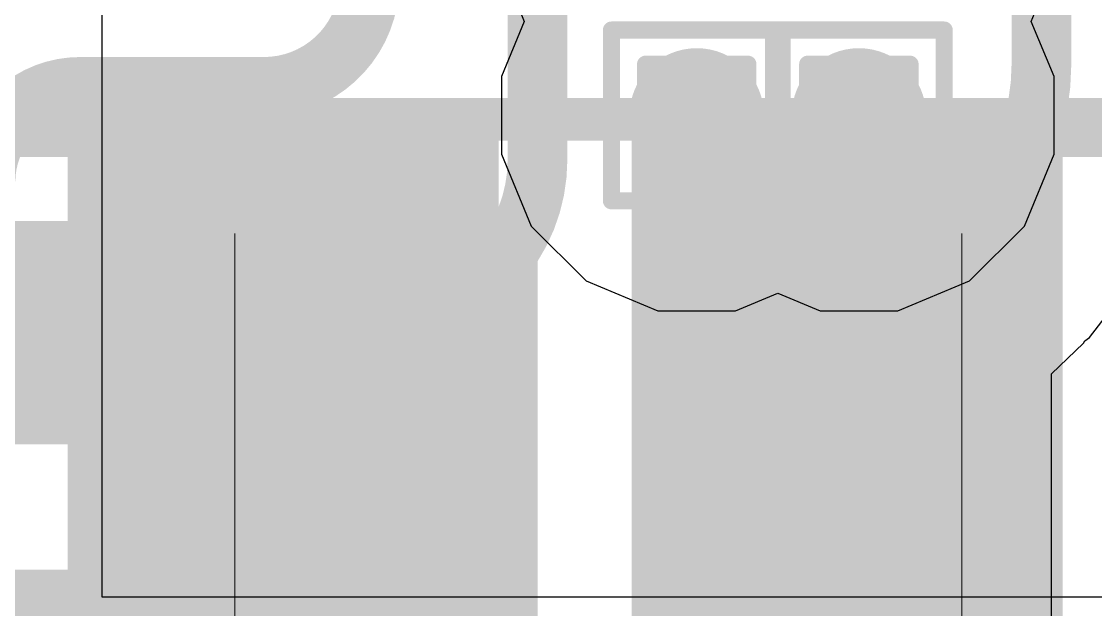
# Model space of a CAD drawing. Header units: inches. Extents: x -12 to 5357, y -8 to 5291.
# Drawn here: x 26.415 to 29.612, y 24.806 to 26.555 of the extents above; entities that cross this region are included whole.
import ezdxf

# ---------------------------------------------------------------- set-up
doc = ezdxf.new("R2010")
doc.units = ezdxf.units.IN
for name, color, linetype in [('Bottom Layer', 5, 'Continuous'), ('Bottom Overlay', 54, 'Continuous'), ('Bottom Paste', 16, 'Continuous'), ('Bottom Solder', 6, 'Continuous'), ('Drill Drawing', 1, 'Continuous'), ('Ground', 16, 'Continuous'), ('Power', 76, 'Continuous'), ('Top Layer', 1, 'Continuous'), ('Top Overlay', 2, 'Continuous'), ('Top Paste', 8, 'Continuous'), ('Top Solder', 216, 'Continuous'), ('Via Holes', 16, 'Continuous')]:
    doc.layers.add(name, color=color, linetype=linetype)

# ---------------------------------------------------------------- blocks, each defined once
blk = doc.blocks.new('R___0805_B_41')
at = {"layer": 'Bottom Layer'}
blk.add_hatch(color=5, dxfattribs=at).paths.add_polyline_path([(-1.524, 0.635), (-0.508, 0.635), (-0.508, -0.635), (-1.524, -0.635)])
at = {"layer": 'Bottom Paste'}
blk.add_hatch(color=16, dxfattribs=at).paths.add_polyline_path([(-1.524, 0.635), (-0.508, 0.635), (-0.508, -0.635), (-1.524, -0.635)])
at = {"layer": 'Bottom Solder'}
blk.add_hatch(color=6, dxfattribs=at).paths.add_polyline_path([(-1.6256, 0.7366), (-0.4064, 0.7366), (-0.4064, -0.7366), (-1.6256, -0.7366)])
at = {"layer": 'Bottom Overlay'}
for points in [[(-1.6256, 0.7366, 0.127, 0.127, 0), (-1.6256, -0.7366, 0.127, 0.127, 0)], [(1.6256, -0.7366, 0.127, 0.127, 0), (-1.6256, -0.7366, 0.127, 0.127, 0)]]:
    blk.add_lwpolyline(points, format="xyseb", dxfattribs=at)
blk.add_lwpolyline([(-1.65735, -0.7366, 0.0635, 0.0635, 1), (-1.59385, -0.7366, 0.0635, 0.0635, 1)], format="xyseb", close=True, dxfattribs=at)
blk.add_lwpolyline([(-1.65735, -0.7366, 0.0635, 0.0635, 1), (-1.59385, -0.7366, 0.0635, 0.0635, 1)], format="xyseb", close=True, dxfattribs=at)
blk = doc.blocks.new('R___0805_B_42')
at = {"layer": 'Bottom Layer'}
blk.add_hatch(color=5, dxfattribs=at).paths.add_polyline_path([(-1.524, 0.635), (-0.508, 0.635), (-0.508, -0.635), (-1.524, -0.635)])
at = {"layer": 'Bottom Paste'}
blk.add_hatch(color=16, dxfattribs=at).paths.add_polyline_path([(-1.524, 0.635), (-0.508, 0.635), (-0.508, -0.635), (-1.524, -0.635)])
at = {"layer": 'Bottom Solder'}
blk.add_hatch(color=6, dxfattribs=at).paths.add_polyline_path([(-1.6256, 0.7366), (-0.4064, 0.7366), (-0.4064, -0.7366), (-1.6256, -0.7366)])
at = {"layer": 'Bottom Overlay'}
for points in [[(-1.6256, -0.7366, 0.127, 0.127, 0), (-1.6256, 0.7366, 0.127, 0.127, 0)], [(-1.6256, 0.7366, 0.127, 0.127, 0), (1.6256, 0.7366, 0.127, 0.127, 0)]]:
    blk.add_lwpolyline(points, format="xyseb", dxfattribs=at)
blk.add_lwpolyline([(-1.6574, 0.7366, 0.0635, 0.0635, 1), (-1.5939, 0.7366, 0.0635, 0.0635, 1)], format="xyseb", close=True, dxfattribs=at)
blk.add_lwpolyline([(-1.6574, 0.7366, 0.0635, 0.0635, 1), (-1.5939, 0.7366, 0.0635, 0.0635, 1)], format="xyseb", close=True, dxfattribs=at)
blk = doc.blocks.new('R___0402_47')
at = {"layer": 'Top Layer'}
for points in [[(-0.6985, -0.3175), (-0.6985, 0.3175), (-0.2413, 0.3175), (-0.2413, -0.3175)], [(0.2413, -0.3175), (0.2413, 0.3175), (0.6985, 0.3175), (0.6985, -0.3175)]]:
    blk.add_hatch(color=1, dxfattribs=at).paths.add_polyline_path(points)
at = {"layer": 'Top Paste'}
for points in [[(-0.6985, -0.3175), (-0.6985, 0.3175), (-0.2413, 0.3175), (-0.2413, -0.3175)], [(0.2413, -0.3175), (0.2413, 0.3175), (0.6985, 0.3175), (0.6985, -0.3175)]]:
    blk.add_hatch(color=8, dxfattribs=at).paths.add_polyline_path(points)
at = {"layer": 'Top Solder'}
for points in [[(-0.7535, -0.3725), (-0.7535, 0.3725), (-0.1863, 0.3725), (-0.1863, -0.3725)], [(0.1863, -0.3725), (0.1863, 0.3725), (0.7535, 0.3725), (0.7535, -0.3725)]]:
    blk.add_hatch(color=216, dxfattribs=at).paths.add_polyline_path(points)
at = {"layer": 'Top Overlay'}
for points in [[(0.7874, 0.4064, 0.127, 0.127, 0), (-0.7874, 0.4064, 0.127, 0.127, 0)], [(-0.7874, -0.4064, 0.127, 0.127, 0), (-0.7874, 0.4064, 0.127, 0.127, 0)], [(0.7874, -0.4064, 0.127, 0.127, 0), (0.7874, 0.4064, 0.127, 0.127, 0)], [(0.7874, -0.4064, 0.127, 0.127, 0), (-0.7874, -0.4064, 0.127, 0.127, 0)], [(0.8128, -0.4318, 0.00323, 0.00323, 0), (-0.8128, -0.4318, 0.00323, 0.00323, 0)]]:
    blk.add_lwpolyline(points, format="xyseb", dxfattribs=at)
for points in [[(-0.8191, 0.4064, 0.0635, 0.0635, 1), (-0.7556, 0.4064, 0.0635, 0.0635, 1)], [(-0.8191, 0.4064, 0.0635, 0.0635, 1), (-0.7556, 0.4064, 0.0635, 0.0635, 1)], [(0.7556, 0.4064, 0.0635, 0.0635, 1), (0.8191, 0.4064, 0.0635, 0.0635, 1)], [(0.7556, 0.4064, 0.0635, 0.0635, 1), (0.8191, 0.4064, 0.0635, 0.0635, 1)], [(-0.8191, -0.4064, 0.0635, 0.0635, 1), (-0.7556, -0.4064, 0.0635, 0.0635, 1)], [(-0.8191, -0.4064, 0.0635, 0.0635, 1), (-0.7556, -0.4064, 0.0635, 0.0635, 1)], [(0.7556, -0.4064, 0.0635, 0.0635, 1), (0.8191, -0.4064, 0.0635, 0.0635, 1)], [(0.7556, -0.4064, 0.0635, 0.0635, 1), (0.8191, -0.4064, 0.0635, 0.0635, 1)], [(-0.8136, -0.4318, 0.00161, 0.00161, 1), (-0.812, -0.4318, 0.00161, 0.00161, 1)], [(0.812, -0.4318, 0.00161, 0.00161, 1), (0.8136, -0.4318, 0.00161, 0.00161, 1)]]:
    blk.add_lwpolyline(points, format="xyseb", close=True, dxfattribs=at)
blk = doc.blocks.new('R___0402_48')
at = {"layer": 'Top Layer'}
for points in [[(-0.6985, -0.3175), (-0.6985, 0.3175), (-0.2413, 0.3175), (-0.2413, -0.3175)], [(0.2413, -0.3175), (0.2413, 0.3175), (0.6985, 0.3175), (0.6985, -0.3175)]]:
    blk.add_hatch(color=1, dxfattribs=at).paths.add_polyline_path(points)
at = {"layer": 'Top Paste'}
for points in [[(-0.6985, -0.3175), (-0.6985, 0.3175), (-0.2413, 0.3175), (-0.2413, -0.3175)], [(0.2413, -0.3175), (0.2413, 0.3175), (0.6985, 0.3175), (0.6985, -0.3175)]]:
    blk.add_hatch(color=8, dxfattribs=at).paths.add_polyline_path(points)
at = {"layer": 'Top Solder'}
for points in [[(-0.7535, -0.3725), (-0.7535, 0.3725), (-0.1863, 0.3725), (-0.1863, -0.3725)], [(0.1863, -0.3725), (0.1863, 0.3725), (0.7535, 0.3725), (0.7535, -0.3725)]]:
    blk.add_hatch(color=216, dxfattribs=at).paths.add_polyline_path(points)
at = {"layer": 'Top Overlay'}
for points in [[(0.7874, 0.4064, 0.127, 0.127, 0), (-0.7874, 0.4064, 0.127, 0.127, 0)], [(-0.7874, -0.4064, 0.127, 0.127, 0), (-0.7874, 0.4064, 0.127, 0.127, 0)], [(0.7874, -0.4064, 0.127, 0.127, 0), (0.7874, 0.4064, 0.127, 0.127, 0)], [(0.7874, -0.4064, 0.127, 0.127, 0), (-0.7874, -0.4064, 0.127, 0.127, 0)], [(0.8128, -0.4318, 0.00323, 0.00323, 0), (-0.8128, -0.4318, 0.00323, 0.00323, 0)]]:
    blk.add_lwpolyline(points, format="xyseb", dxfattribs=at)
for points in [[(-0.8191, 0.4064, 0.0635, 0.0635, 1), (-0.7556, 0.4064, 0.0635, 0.0635, 1)], [(-0.8191, 0.4064, 0.0635, 0.0635, 1), (-0.7556, 0.4064, 0.0635, 0.0635, 1)], [(0.7556, 0.4064, 0.0635, 0.0635, 1), (0.8191, 0.4064, 0.0635, 0.0635, 1)], [(0.7556, 0.4064, 0.0635, 0.0635, 1), (0.8191, 0.4064, 0.0635, 0.0635, 1)], [(-0.8191, -0.4064, 0.0635, 0.0635, 1), (-0.7556, -0.4064, 0.0635, 0.0635, 1)], [(-0.8191, -0.4064, 0.0635, 0.0635, 1), (-0.7556, -0.4064, 0.0635, 0.0635, 1)], [(0.7556, -0.4064, 0.0635, 0.0635, 1), (0.8191, -0.4064, 0.0635, 0.0635, 1)], [(0.7556, -0.4064, 0.0635, 0.0635, 1), (0.8191, -0.4064, 0.0635, 0.0635, 1)], [(-0.8136, -0.4318, 0.00161, 0.00161, 1), (-0.812, -0.4318, 0.00161, 0.00161, 1)], [(0.812, -0.4318, 0.00161, 0.00161, 1), (0.8136, -0.4318, 0.00161, 0.00161, 1)]]:
    blk.add_lwpolyline(points, format="xyseb", close=True, dxfattribs=at)
blk = doc.blocks.new('R___0402_50')
at = {"layer": 'Top Layer'}
for points in [[(-0.6985, -0.3175), (-0.6985, 0.3175), (-0.2413, 0.3175), (-0.2413, -0.3175)], [(0.2413, -0.3175), (0.2413, 0.3175), (0.6985, 0.3175), (0.6985, -0.3175)]]:
    blk.add_hatch(color=1, dxfattribs=at).paths.add_polyline_path(points)
at = {"layer": 'Top Paste'}
for points in [[(-0.6985, -0.3175), (-0.6985, 0.3175), (-0.2413, 0.3175), (-0.2413, -0.3175)], [(0.2413, -0.3175), (0.2413, 0.3175), (0.6985, 0.3175), (0.6985, -0.3175)]]:
    blk.add_hatch(color=8, dxfattribs=at).paths.add_polyline_path(points)
at = {"layer": 'Top Solder'}
for points in [[(-0.7535, -0.3725), (-0.7535, 0.3725), (-0.1863, 0.3725), (-0.1863, -0.3725)], [(0.1863, -0.3725), (0.1863, 0.3725), (0.7535, 0.3725), (0.7535, -0.3725)]]:
    blk.add_hatch(color=216, dxfattribs=at).paths.add_polyline_path(points)
at = {"layer": 'Top Overlay'}
for points in [[(-0.7874, 0.4064, 0.127, 0.127, 0), (0.7874, 0.4064, 0.127, 0.127, 0)], [(-0.7874, 0.4064, 0.127, 0.127, 0), (-0.7874, -0.4064, 0.127, 0.127, 0)], [(0.7874, 0.4064, 0.127, 0.127, 0), (0.7874, -0.4064, 0.127, 0.127, 0)], [(-0.7874, -0.4064, 0.127, 0.127, 0), (0.7874, -0.4064, 0.127, 0.127, 0)], [(-0.8128, -0.4318, 0.00323, 0.00323, 0), (0.8128, -0.4318, 0.00323, 0.00323, 0)]]:
    blk.add_lwpolyline(points, format="xyseb", dxfattribs=at)
for points in [[(-0.8191, 0.4064, 0.0635, 0.0635, 1), (-0.7556, 0.4064, 0.0635, 0.0635, 1)], [(-0.8191, 0.4064, 0.0635, 0.0635, 1), (-0.7556, 0.4064, 0.0635, 0.0635, 1)], [(0.7556, 0.4064, 0.0635, 0.0635, 1), (0.8191, 0.4064, 0.0635, 0.0635, 1)], [(0.7556, 0.4064, 0.0635, 0.0635, 1), (0.8191, 0.4064, 0.0635, 0.0635, 1)], [(-0.8191, -0.4064, 0.0635, 0.0635, 1), (-0.7556, -0.4064, 0.0635, 0.0635, 1)], [(-0.8191, -0.4064, 0.0635, 0.0635, 1), (-0.7556, -0.4064, 0.0635, 0.0635, 1)], [(0.7556, -0.4064, 0.0635, 0.0635, 1), (0.8191, -0.4064, 0.0635, 0.0635, 1)], [(0.7556, -0.4064, 0.0635, 0.0635, 1), (0.8191, -0.4064, 0.0635, 0.0635, 1)], [(-0.8136, -0.4318, 0.00161, 0.00161, 1), (-0.812, -0.4318, 0.00161, 0.00161, 1)], [(0.812, -0.4318, 0.00161, 0.00161, 1), (0.8136, -0.4318, 0.00161, 0.00161, 1)]]:
    blk.add_lwpolyline(points, format="xyseb", close=True, dxfattribs=at)

msp = doc.modelspace()

# ---------------------------------------------------------------- hatches: boundary and pattern name
at = {"layer": 'Bottom Layer'}
h = msp.add_hatch(color=5, dxfattribs=at)
edge = h.paths.add_edge_path()
edge.add_arc((28.4248, 26.2757), 0.2, 0, 360)
h = msp.add_hatch(color=5, dxfattribs=at)
edge = h.paths.add_edge_path()
edge.add_arc((28.9074, 26.2757), 0.2, 0, 360)
at = {"layer": 'Ground'}
h = msp.add_hatch(color=16, dxfattribs=at)
edge = h.paths.add_edge_path()
edge.add_arc((28.4248, 26.2757), 0.2, 0, 360)
h = msp.add_hatch(color=16, dxfattribs=at)
edge = h.paths.add_edge_path()
edge.add_arc((28.9074, 26.2757), 0.2, 0, 360)
at = {"layer": 'Power'}
h = msp.add_hatch(color=76, dxfattribs=at)
edge = h.paths.add_edge_path()
edge.add_arc((28.4248, 26.2757), 0.2, 0, 360)
h = msp.add_hatch(color=76, dxfattribs=at)
edge = h.paths.add_edge_path()
edge.add_arc((28.9074, 26.2757), 0.2, 0, 360)
at = {"layer": 'Top Layer'}
h = msp.add_hatch(color=1, dxfattribs=at)
edge = h.paths.add_edge_path()
edge.add_arc((28.4248, 26.2757), 0.2, 0, 360)
h = msp.add_hatch(color=1, dxfattribs=at)
edge = h.paths.add_edge_path()
edge.add_arc((28.9074, 26.2757), 0.2, 0, 360)
at = {"layer": 'Via Holes'}
h = msp.add_hatch(color=7, dxfattribs=at)
edge = h.paths.add_edge_path()
edge.add_arc((28.4248, 26.2757), 0.1, 0, 360)
h = msp.add_hatch(color=7, dxfattribs=at)
edge = h.paths.add_edge_path()
edge.add_arc((28.9074, 26.2757), 0.1, 0, 360)

# ---------------------------------------------------------------- linework, layer by layer
at = {"layer": 'Bottom Layer'}
for p, q in [((26.6541, 27.0955), (26.6541, 24.8436)), ((26.6541, 24.8436), (29.8438, 24.8436))]:
    msp.add_line(p, q, dxfattribs=at)
at = {"layer": 'Drill Drawing'}
for points in [[(28.1708, 26.5297, 0.0508, 0.0508, 0), (28.6788, 26.5297, 0.0508, 0.0508, 0)], [(28.1708, 26.0217, 0.0508, 0.0508, 0), (28.1708, 26.5297, 0.0508, 0.0508, 0)], [(28.6534, 26.5297, 0.0508, 0.0508, 0), (29.1614, 26.5297, 0.0508, 0.0508, 0)], [(28.6534, 26.0217, 0.0508, 0.0508, 0), (28.6534, 26.5297, 0.0508, 0.0508, 0)], [(28.6788, 26.0217, 0.0508, 0.0508, 0), (28.6788, 26.5297, 0.0508, 0.0508, 0)], [(29.1614, 26.0217, 0.0508, 0.0508, 0), (29.1614, 26.5297, 0.0508, 0.0508, 0)], [(28.2724, 26.4281, 0.0508, 0.0508, 0), (28.5772, 26.4281, 0.0508, 0.0508, 0)], [(28.2724, 26.1233, 0.0508, 0.0508, 0), (28.2724, 26.4281, 0.0508, 0.0508, 0)], [(28.5772, 26.1233, 0.0508, 0.0508, 0), (28.5772, 26.4281, 0.0508, 0.0508, 0)], [(28.755, 26.4281, 0.0508, 0.0508, 0), (29.0598, 26.4281, 0.0508, 0.0508, 0)], [(28.755, 26.1233, 0.0508, 0.0508, 0), (28.755, 26.4281, 0.0508, 0.0508, 0)], [(29.0598, 26.1233, 0.0508, 0.0508, 0), (29.0598, 26.4281, 0.0508, 0.0508, 0)], [(28.2724, 26.1233, 0.0508, 0.0508, 0), (28.5772, 26.1233, 0.0508, 0.0508, 0)], [(28.755, 26.1233, 0.0508, 0.0508, 0), (29.0598, 26.1233, 0.0508, 0.0508, 0)], [(28.1708, 26.0217, 0.0508, 0.0508, 0), (28.6788, 26.0217, 0.0508, 0.0508, 0)], [(28.6534, 26.0217, 0.0508, 0.0508, 0), (29.1614, 26.0217, 0.0508, 0.0508, 0)]]:
    msp.add_lwpolyline(points, format="xyseb", dxfattribs=at)
for points in [[(28.1581, 26.5297, 0.0254, 0.0254, 1), (28.1835, 26.5297, 0.0254, 0.0254, 1)], [(28.1581, 26.5297, 0.0254, 0.0254, 1), (28.1835, 26.5297, 0.0254, 0.0254, 1)], [(28.6407, 26.5297, 0.0254, 0.0254, 1), (28.6661, 26.5297, 0.0254, 0.0254, 1)], [(28.6407, 26.5297, 0.0254, 0.0254, 1), (28.6661, 26.5297, 0.0254, 0.0254, 1)], [(28.6661, 26.5297, 0.0254, 0.0254, 1), (28.6915, 26.5297, 0.0254, 0.0254, 1)], [(28.6661, 26.5297, 0.0254, 0.0254, 1), (28.6915, 26.5297, 0.0254, 0.0254, 1)], [(29.1487, 26.5297, 0.0254, 0.0254, 1), (29.1741, 26.5297, 0.0254, 0.0254, 1)], [(29.1487, 26.5297, 0.0254, 0.0254, 1), (29.1741, 26.5297, 0.0254, 0.0254, 1)], [(28.2597, 26.4281, 0.0254, 0.0254, 1), (28.2851, 26.4281, 0.0254, 0.0254, 1)], [(28.2597, 26.4281, 0.0254, 0.0254, 1), (28.2851, 26.4281, 0.0254, 0.0254, 1)], [(28.5645, 26.4281, 0.0254, 0.0254, 1), (28.5899, 26.4281, 0.0254, 0.0254, 1)], [(28.5645, 26.4281, 0.0254, 0.0254, 1), (28.5899, 26.4281, 0.0254, 0.0254, 1)], [(28.7423, 26.4281, 0.0254, 0.0254, 1), (28.7677, 26.4281, 0.0254, 0.0254, 1)], [(28.7423, 26.4281, 0.0254, 0.0254, 1), (28.7677, 26.4281, 0.0254, 0.0254, 1)], [(29.0471, 26.4281, 0.0254, 0.0254, 1), (29.0725, 26.4281, 0.0254, 0.0254, 1)], [(29.0471, 26.4281, 0.0254, 0.0254, 1), (29.0725, 26.4281, 0.0254, 0.0254, 1)], [(28.2597, 26.1233, 0.0254, 0.0254, 1), (28.2851, 26.1233, 0.0254, 0.0254, 1)], [(28.2597, 26.1233, 0.0254, 0.0254, 1), (28.2851, 26.1233, 0.0254, 0.0254, 1)], [(28.5645, 26.1233, 0.0254, 0.0254, 1), (28.5899, 26.1233, 0.0254, 0.0254, 1)], [(28.5645, 26.1233, 0.0254, 0.0254, 1), (28.5899, 26.1233, 0.0254, 0.0254, 1)], [(28.7423, 26.1233, 0.0254, 0.0254, 1), (28.7677, 26.1233, 0.0254, 0.0254, 1)], [(28.7423, 26.1233, 0.0254, 0.0254, 1), (28.7677, 26.1233, 0.0254, 0.0254, 1)], [(29.0471, 26.1233, 0.0254, 0.0254, 1), (29.0725, 26.1233, 0.0254, 0.0254, 1)], [(29.0471, 26.1233, 0.0254, 0.0254, 1), (29.0725, 26.1233, 0.0254, 0.0254, 1)], [(28.1581, 26.0217, 0.0254, 0.0254, 1), (28.1835, 26.0217, 0.0254, 0.0254, 1)], [(28.1581, 26.0217, 0.0254, 0.0254, 1), (28.1835, 26.0217, 0.0254, 0.0254, 1)], [(28.6407, 26.0217, 0.0254, 0.0254, 1), (28.6661, 26.0217, 0.0254, 0.0254, 1)], [(28.6407, 26.0217, 0.0254, 0.0254, 1), (28.6661, 26.0217, 0.0254, 0.0254, 1)], [(28.6661, 26.0217, 0.0254, 0.0254, 1), (28.6915, 26.0217, 0.0254, 0.0254, 1)], [(28.6661, 26.0217, 0.0254, 0.0254, 1), (28.6915, 26.0217, 0.0254, 0.0254, 1)], [(29.1487, 26.0217, 0.0254, 0.0254, 1), (29.1741, 26.0217, 0.0254, 0.0254, 1)], [(29.1487, 26.0217, 0.0254, 0.0254, 1), (29.1741, 26.0217, 0.0254, 0.0254, 1)]]:
    msp.add_lwpolyline(points, format="xyseb", close=True, dxfattribs=at)
at = {"layer": 'Ground'}
for p, q in [((27.8438, 26.719), (27.9116, 26.5551)), ((29.4205, 26.5551), (29.4884, 26.719)), ((27.9116, 26.5551), (27.8438, 26.3913)), ((29.4884, 26.3913), (29.4205, 26.5551)), ((27.8438, 26.3913), (27.8438, 26.1602)), ((29.4884, 26.1602), (29.4884, 26.3913)), ((27.8438, 26.1602), (27.9322, 25.9466)), ((29.3999, 25.9466), (29.4884, 26.1602)), ((27.9322, 25.9466), (28.0957, 25.7832)), ((29.2365, 25.7832), (29.3999, 25.9466)), ((28.0957, 25.7832), (28.3092, 25.6947)), ((29.0229, 25.6947), (29.2365, 25.7832)), ((28.5403, 25.6947), (28.6661, 25.7468)), ((28.6661, 25.7468), (28.7918, 25.6947)), ((28.3092, 25.6947), (28.5403, 25.6947)), ((28.7918, 25.6947), (29.0229, 25.6947))]:
    msp.add_line(p, q, dxfattribs=at)
at = {"layer": 'Top Layer'}
for p, q in [((29.5941, 25.6154), (29.7767, 25.8533)), ((29.5801, 25.6047), (29.5941, 25.6154)), ((29.4804, 25.5071), (29.5755, 25.5981)), ((29.5755, 25.5981), (29.5801, 25.6047)), ((29.4804, 24.9713), (29.4804, 25.5071)), ((29.4804, 24.0315), (29.4804, 24.9713))]:
    msp.add_line(p, q, dxfattribs=at)
for points in [[(27.9508, 26.1434, 0.1778, 0.1778, 0), (27.9508, 27.501, 0.1778, 0.1778, 0)], [(29.4508, 26.4276, 0.1778, 0.1778, 0), (29.4508, 27.501, 0.1778, 0.1778, 0)], [(27.4508, 26.6747, 0.1778, 0.1778, -0.414214), (27.1366, 26.3605, 0.1778, 0.1778, 0)], [(29.4508, 26.4276, 0.1778, 0.1778, -0.204663), (29.2443, 25.9443, 0.1778, 0.1778, 0)], [(26.3078, 26.0794, 0.1778, 0.1778, -0.414214), (26.5889, 26.3605, 0.1778, 0.1778, 0)], [(26.5889, 26.3605, 0.1778, 0.1778, 0), (27.1366, 26.3605, 0.1778, 0.1778, 0)], [(27.9508, 26.1434, 0.1778, 0.1778, -0.218005), (27.7881, 25.7881, 0.1778, 0.1778, 0)], [(29.0105, 25.7206, 0.1778, 0.1778, 0), (29.2443, 25.9443, 0.1778, 0.1778, 0)], [(27.71, 25.7206, 0.1778, 0.1778, 0), (27.7881, 25.7881, 0.1778, 0.1778, 0)], [(27.4814, 25.5809, 0.1778, 0.1778, 0), (27.71, 25.7206, 0.1778, 0.1778, 0)], [(28.7819, 25.5809, 0.1778, 0.1778, 0), (29.0105, 25.7206, 0.1778, 0.1778, 0)]]:
    msp.add_lwpolyline(points, format="xyseb", dxfattribs=at)
for points in [[(29.4064, 26.4276, 0.0889, 0.0889, 1), (29.4953, 26.4276, 0.0889, 0.0889, 1)], [(29.4064, 26.4276, 0.0889, 0.0889, 1), (29.4953, 26.4276, 0.0889, 0.0889, 1)], [(26.5445, 26.3605, 0.0889, 0.0889, 1), (26.6334, 26.3605, 0.0889, 0.0889, 1)], [(26.5445, 26.3605, 0.0889, 0.0889, 1), (26.6334, 26.3605, 0.0889, 0.0889, 1)], [(27.0921, 26.3605, 0.0889, 0.0889, 1), (27.181, 26.3605, 0.0889, 0.0889, 1)], [(27.0921, 26.3605, 0.0889, 0.0889, 1), (27.181, 26.3605, 0.0889, 0.0889, 1)], [(27.9064, 26.1434, 0.0889, 0.0889, 1), (27.9953, 26.1434, 0.0889, 0.0889, 1)], [(27.9064, 26.1434, 0.0889, 0.0889, 1), (27.9953, 26.1434, 0.0889, 0.0889, 1)], [(29.1999, 25.9443, 0.0889, 0.0889, 1), (29.2888, 25.9443, 0.0889, 0.0889, 1)], [(29.1999, 25.9443, 0.0889, 0.0889, 1), (29.2888, 25.9443, 0.0889, 0.0889, 1)], [(27.7437, 25.7881, 0.0889, 0.0889, 1), (27.8326, 25.7881, 0.0889, 0.0889, 1)], [(27.7437, 25.7881, 0.0889, 0.0889, 1), (27.8326, 25.7881, 0.0889, 0.0889, 1)], [(27.6655, 25.7206, 0.0889, 0.0889, 1), (27.7544, 25.7206, 0.0889, 0.0889, 1)], [(27.6655, 25.7206, 0.0889, 0.0889, 1), (27.7544, 25.7206, 0.0889, 0.0889, 1)], [(28.966, 25.7206, 0.0889, 0.0889, 1), (29.0549, 25.7206, 0.0889, 0.0889, 1)], [(28.966, 25.7206, 0.0889, 0.0889, 1), (29.0549, 25.7206, 0.0889, 0.0889, 1)], [(27.4369, 25.5809, 0.0889, 0.0889, 1), (27.5258, 25.5809, 0.0889, 0.0889, 1)], [(28.7374, 25.5809, 0.0889, 0.0889, 1), (28.8263, 25.5809, 0.0889, 0.0889, 1)]]:
    msp.add_lwpolyline(points, format="xyseb", close=True, dxfattribs=at)
at = {"layer": 'Top Overlay'}
msp.add_lwpolyline([(25.5616, 26.2636, 0.127, 0.127, 0), (31.8783, 26.2636, 0.127, 0.127, 0)], format="xyseb", dxfattribs=at)

# ---------------------------------------------------------------- block references
for name, p, rotation in [('R___0805_B_41', (26.1461, 25.4786), 180), ('R___0402_48', (26.3078, 25.111), 270), ('R___0402_47', (27.4814, 25.111), 270), ('R___0402_50', (28.7819, 25.111), 90)]:
    msp.add_blockref(name, p, dxfattribs=dict(rotation=rotation))
msp.add_blockref('R___0805_B_42', (29.92, 25.4786))

doc.saveas('drawing.dxf')
